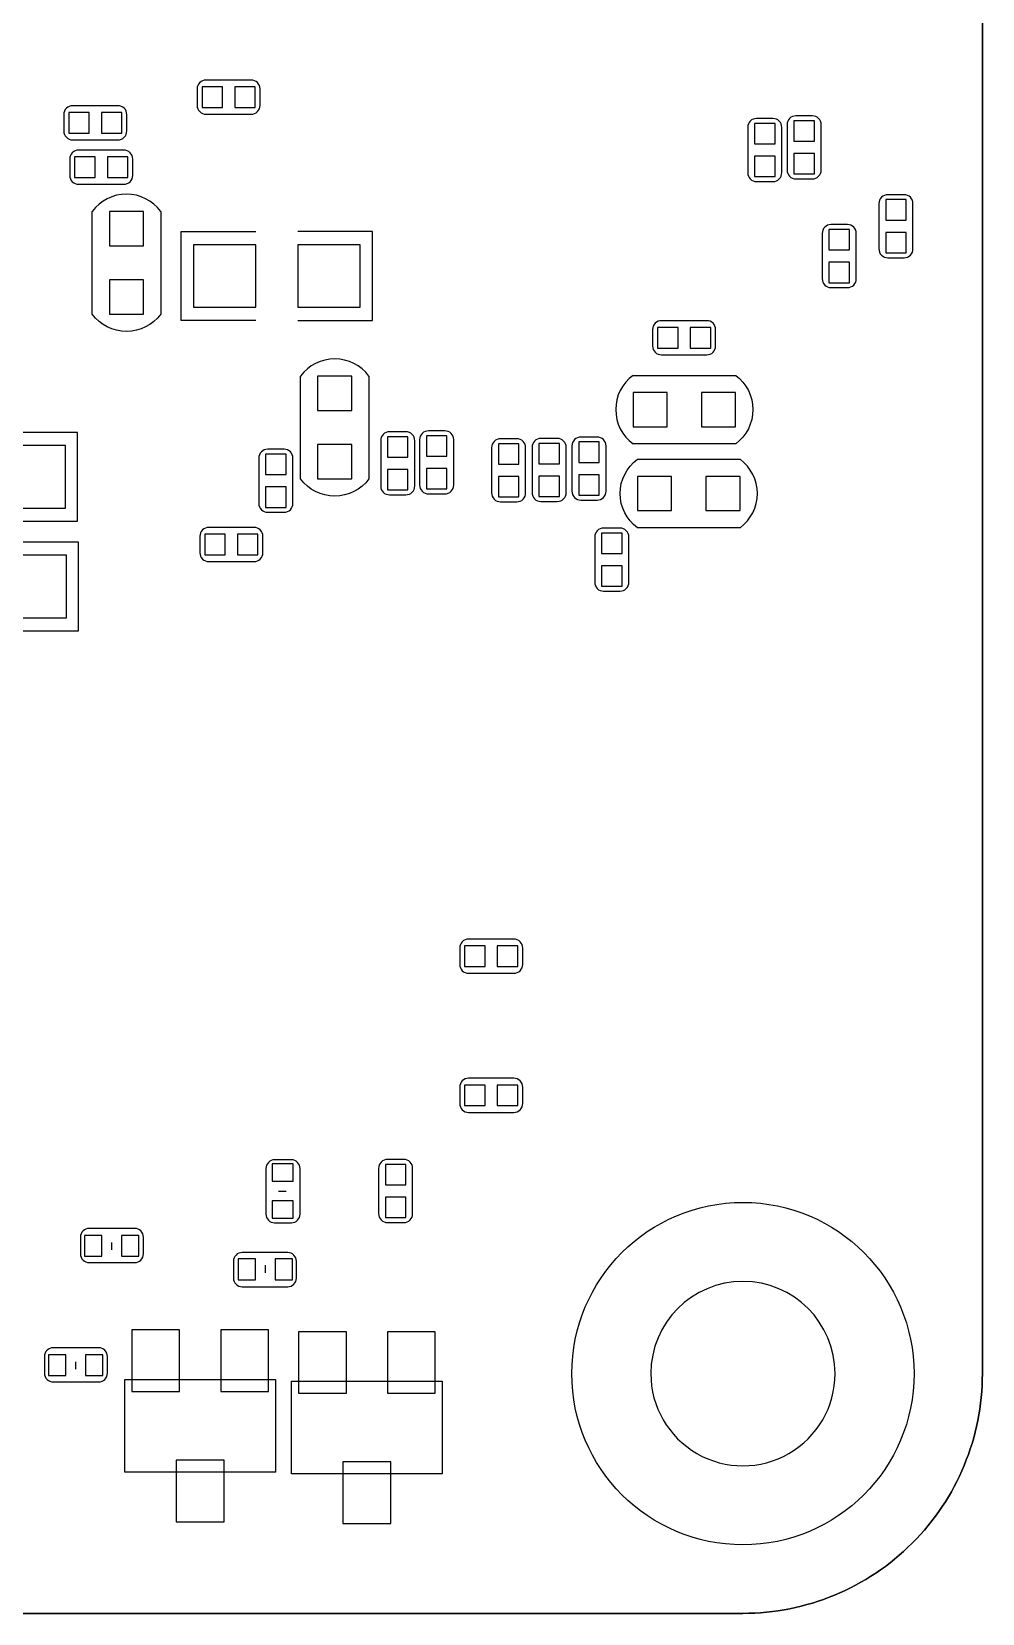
# Model space of a CAD drawing. Extents: x -3.5 to 51.5, y -3.5 to 36.5.
# Drawn here: x 37.61 to 51.5, y -3.5 to 19.6 of the extents above; entities that cross this region are included whole.
import ezdxf

# ---------------------------------------------------------------- set-up
doc = ezdxf.new("R2010")
doc.units = 0
for name, color, linetype in [('BG_OUTLINE', 1, 'CONTINUOUS'), ('PG_SILKSCREEN_BOTTOM', 7, 'CONTINUOUS'), ('PIN_BOTTOM', 52, 'CONTINUOUS')]:
    doc.layers.add(name, color=color, linetype=linetype)

msp = doc.modelspace()

# ---------------------------------------------------------------- linework, layer by layer
at = {"layer": 'BG_OUTLINE'}
msp.add_lwpolyline([(47.99965, 36.499038), (-0.000254, 36.499038, 0.414214), (-3.50012, 32.999172), (-3.50012, -0.000762, 0.414235), (-0.000254, -3.500882), (47.99965, -3.500882, 0.414255), (51.49977, -0.000762), (51.49977, 32.999172, 0.414233)], format="xyb", close=True, dxfattribs=at)
for points in [[(51.49977, 32.999172), (51.49977, -0.000762, -0.414255), (47.99965, -3.500882), (-0.000254, -3.500882, -0.414235), (-3.50012, -0.000762)], [(49.34712, 0, 0.99999), (46.65472, 0, 1.00001), (49.34712, 0)]]:
    msp.add_lwpolyline(points, format="xyb", dxfattribs=at)
at = {"layer": 'PG_SILKSCREEN_BOTTOM'}
for points in [[(40.816022, 18.889218), (40.155622, 18.889218, 0.42804), (40.026082, 18.759678)], [(40.945562, 18.520918), (40.945562, 18.759678, 0.42804), (40.816022, 18.889218)], [(38.868096, 18.515076), (38.207696, 18.515076, 0.42804), (38.078156, 18.385536)], [(38.997636, 18.385536, 0.42804), (38.868096, 18.515076)], [(40.026082, 18.520918, 0.42804), (40.155622, 18.391378)], [(40.155622, 18.391378), (40.816022, 18.391378, 0.42804), (40.945562, 18.520918)], [(38.078156, 18.385536), (38.078156, 18.146776, 0.42804), (38.207696, 18.017236)], [(48.439324, 18.327878), (48.200564, 18.327878, 0.42804), (48.071024, 18.198338)], [(48.568864, 17.537938), (48.568864, 18.198338, 0.42804), (48.439324, 18.327878)], [(48.77562, 18.36674, 0.42804), (48.64608, 18.2372)], [(49.14392, 17.5768), (49.14392, 18.2372, 0.42804), (49.01438, 18.36674)], [(38.207696, 18.017236), (38.868096, 18.017236, 0.42804), (38.997636, 18.146776)], [(48.071024, 18.198338), (48.071024, 17.537938, 0.42804), (48.200564, 17.408398)], [(48.64608, 18.2372), (48.64608, 17.5768, 0.42804), (48.77562, 17.44726)], [(38.954964, 17.86636), (38.294564, 17.86636, 0.42804), (38.165024, 17.73682)], [(39.084504, 17.73682, 0.42804), (38.954964, 17.86636)], [(38.165024, 17.73682), (38.165024, 17.49806, 0.42804), (38.294564, 17.36852)], [(48.77562, 17.44726), (49.01438, 17.44726, 0.42804), (49.14392, 17.5768)], [(38.294564, 17.36852), (38.954964, 17.36852, 0.42804), (39.084504, 17.49806)], [(48.439324, 17.408398, 0.42804), (48.568864, 17.537938)], [(39.492936, 16.971518, 0.504954), (38.493192, 16.971518)], [(50.117248, 17.214596, 0.42804), (49.987708, 17.085056)], [(50.485548, 16.424656), (50.485548, 17.085056, 0.42804), (50.356008, 17.214596)], [(49.987708, 17.085056), (49.987708, 16.424656, 0.42804), (50.117248, 16.295116)], [(49.288954, 16.779494, 0.42804), (49.159414, 16.649954)], [(49.159414, 16.649954), (49.159414, 15.989554, 0.42804), (49.288954, 15.860014)], [(49.657254, 15.989554), (49.657254, 16.649954, 0.42804), (49.527714, 16.779494)], [(50.117248, 16.295116), (50.356008, 16.295116, 0.42804), (50.485548, 16.424656)], [(49.288954, 15.860014), (49.527714, 15.860014, 0.42804), (49.657254, 15.989554)], [(39.492936, 15.471394, -0.503899), (38.493192, 15.471394)], [(47.471584, 15.37589), (46.811184, 15.37589, 0.42804), (46.681644, 15.24635)], [(46.681644, 15.24635), (46.681644, 15.00759, 0.42804), (46.811184, 14.87805)], [(47.601124, 15.24635, 0.42804), (47.471584, 15.37589)], [(42.53611, 14.566138, 0.504954), (41.536366, 14.566138)], [(46.811184, 14.87805), (47.471584, 14.87805, 0.42804), (47.601124, 15.00759)], [(46.394624, 14.57706, 0.504954), (46.394624, 13.577316)], [(47.894748, 14.57706, -0.503899), (47.894748, 13.577316)], [(43.076368, 13.753084), (42.837608, 13.753084, 0.42804), (42.708068, 13.623544)], [(43.205908, 12.963144), (43.205908, 13.623544, 0.42804), (43.076368, 13.753084)], [(43.645582, 13.767054), (43.406822, 13.767054, 0.42804), (43.277282, 13.637514)], [(43.277282, 13.637514), (43.277282, 12.977114, 0.42804), (43.406822, 12.847574)], [(43.775122, 12.977114), (43.775122, 13.637514, 0.42804), (43.645582, 13.767054)], [(44.696634, 13.65123), (44.457874, 13.65123, 0.42804), (44.328334, 13.52169)], [(44.826174, 12.86129), (44.826174, 13.52169, 0.42804), (44.696634, 13.65123)], [(45.2882, 13.655802), (45.04944, 13.655802, 0.42804), (44.9199, 13.526262)], [(45.41774, 12.865862), (45.41774, 13.526262, 0.42804), (45.2882, 13.655802)], [(45.871384, 13.675868), (45.632624, 13.675868, 0.42804), (45.503084, 13.546328)], [(46.000924, 12.885928), (46.000924, 13.546328, 0.42804), (45.871384, 13.675868)], [(41.295574, 13.498576), (41.056814, 13.498576, 0.42804), (40.927274, 13.369036)], [(41.425114, 12.708636), (41.425114, 13.369036, 0.42804), (41.295574, 13.498576)], [(42.708068, 13.623544), (42.708068, 12.963144, 0.42804), (42.837608, 12.833604)], [(44.328334, 13.52169), (44.328334, 12.86129, 0.42804), (44.457874, 12.73175)], [(44.9199, 13.526262), (44.9199, 12.865862, 0.42804), (45.04944, 12.736322)], [(45.503084, 13.546328), (45.503084, 12.885928, 0.42804), (45.632624, 12.756388)], [(40.927274, 13.369036), (40.927274, 12.708636, 0.42804), (41.056814, 12.579096)], [(46.458886, 12.35202, -0.503899), (46.458886, 13.351764)], [(47.95901, 12.35202, 0.504954), (47.95901, 13.351764)], [(42.53611, 13.066014, -0.503899), (41.536366, 13.066014)], [(43.076368, 12.833604, 0.42804), (43.205908, 12.963144)], [(43.645582, 12.847574, 0.42804), (43.775122, 12.977114)], [(41.295574, 12.579096, 0.42804), (41.425114, 12.708636)], [(44.696634, 12.73175, 0.42804), (44.826174, 12.86129)], [(45.2882, 12.736322, 0.42804), (45.41774, 12.865862)], [(45.871384, 12.756388, 0.42804), (46.000924, 12.885928)], [(40.856154, 12.356592), (40.195754, 12.356592, 0.42804), (40.066214, 12.227052)], [(40.985694, 12.227052, 0.42804), (40.856154, 12.356592)], [(45.96511, 12.346686, 0.42804), (45.83557, 12.217146)], [(46.33341, 11.556746), (46.33341, 12.217146, 0.42804), (46.20387, 12.346686)], [(40.066214, 12.227052), (40.066214, 11.988292, 0.42804), (40.195754, 11.858752)], [(45.83557, 12.217146), (45.83557, 11.556746, 0.42804), (45.96511, 11.427206)], [(40.195754, 11.858752), (40.856154, 11.858752, 0.42804), (40.985694, 11.988292)], [(45.96511, 11.427206), (46.20387, 11.427206, 0.42804), (46.33341, 11.556746)], [(44.6532, 6.34492), (43.9928, 6.34492, 0.42804), (43.86326, 6.21538)], [(44.78274, 6.21538, 0.42804), (44.6532, 6.34492)], [(43.86326, 6.21538), (43.86326, 5.97662, 0.42804), (43.9928, 5.84708)], [(43.9928, 5.84708), (44.6532, 5.84708, 0.42804), (44.78274, 5.97662)], [(44.6532, 4.31292), (43.9928, 4.31292, 0.42804), (43.86326, 4.18338)], [(43.86326, 4.18338), (43.86326, 3.94462, 0.42804), (43.9928, 3.81508)], [(44.78274, 4.18338, 0.42804), (44.6532, 4.31292)], [(43.9928, 3.81508), (44.6532, 3.81508, 0.42804), (44.78274, 3.94462)], [(41.40327, 3.122422), (41.157398, 3.122422, 0.414214), (41.030398, 2.995422)], [(41.53027, 2.329434), (41.53027, 2.995422, 0.414214), (41.40327, 3.122422)], [(43.04538, 3.12674), (42.80662, 3.12674, 0.42804), (42.67708, 2.9972)], [(43.17492, 2.3368), (43.17492, 2.9972, 0.42804), (43.04538, 3.12674)], [(41.030398, 2.995422), (41.030398, 2.329434, 0.414214), (41.157398, 2.202434)], [(42.67708, 2.9972), (42.67708, 2.3368, 0.42804), (42.80662, 2.20726)], [(41.40327, 2.202434, 0.414214), (41.53027, 2.329434)], [(43.04538, 2.20726, 0.42804), (43.17492, 2.3368)], [(39.114222, 2.121154), (38.448234, 2.121154, 0.414214), (38.321234, 1.994154)], [(39.241222, 1.994154, 0.414214), (39.114222, 2.121154)], [(38.321234, 1.994154), (38.321234, 1.748282, 0.414214), (38.448234, 1.621282)], [(38.448234, 1.621282), (39.114222, 1.621282, 0.414214), (39.241222, 1.748282)], [(41.349422, 1.768602), (40.683434, 1.768602, 0.414214), (40.556434, 1.641602)], [(41.476422, 1.39573), (41.476422, 1.641602, 0.414214), (41.349422, 1.768602)], [(40.556434, 1.39573, 0.414214), (40.683434, 1.26873)], [(40.683434, 1.26873), (41.349422, 1.26873, 0.414214), (41.476422, 1.39573)], [(38.587934, 0.378968), (37.921946, 0.378968, 0.414214), (37.794946, 0.251968)], [(37.794946, 0.251968), (37.794946, 0.006096, 0.414214), (37.921946, -0.120904)], [(38.714934, 0.251968, 0.414214), (38.587934, 0.378968)], [(37.921946, -0.120904), (38.587934, -0.120904, 0.414214), (38.714934, 0.006096)]]:
    msp.add_lwpolyline(points, format="xyb", dxfattribs=at)
for points in [[(40.026082, 18.759678), (40.026082, 18.520918)], [(38.997636, 18.146776), (38.997636, 18.385536)], [(49.01438, 18.36674), (48.77562, 18.36674)], [(39.084504, 17.49806), (39.084504, 17.73682)], [(48.200564, 17.408398), (48.439324, 17.408398)], [(50.356008, 17.214596), (50.117248, 17.214596)], [(38.493192, 15.471394), (38.493192, 16.971518)], [(39.492936, 16.971518), (39.492936, 15.471394)], [(40.885618, 15.38097), (39.793418, 15.38097), (39.793418, 16.67637), (40.885618, 16.67637)], [(41.495218, 15.38097), (42.587418, 15.38097), (42.587418, 16.67637), (41.495218, 16.67637)], [(49.527714, 16.779494), (49.288954, 16.779494)], [(47.601124, 15.00759), (47.601124, 15.24635)], [(41.536366, 13.066014), (41.536366, 14.566138)], [(42.53611, 14.566138), (42.53611, 13.066014)], [(46.394624, 14.57706), (47.894748, 14.57706)], [(37.186616, 12.448286), (38.278816, 12.44854), (38.278816, 13.74394), (37.186616, 13.744194)], [(47.894748, 13.577316), (46.394624, 13.577316)], [(46.458886, 13.351764), (47.95901, 13.351764)], [(42.837608, 12.833604), (43.076368, 12.833604)], [(43.406822, 12.847574), (43.645582, 12.847574)], [(44.457874, 12.73175), (44.696634, 12.73175)], [(45.04944, 12.736322), (45.2882, 12.736322)], [(45.632624, 12.756388), (45.871384, 12.756388)], [(41.056814, 12.579096), (41.295574, 12.579096)], [(46.20387, 12.346686), (45.96511, 12.346686)], [(47.95901, 12.35202), (46.458886, 12.35202)], [(37.20211, 10.847578), (38.29431, 10.847578), (38.29431, 12.142978), (37.20211, 12.142978)], [(40.985694, 11.988292), (40.985694, 12.227052)], [(44.78274, 5.97662), (44.78274, 6.21538)], [(44.78274, 3.94462), (44.78274, 4.18338)], [(41.21658, 2.66446), (41.3258, 2.66446)], [(41.157398, 2.202434), (41.40327, 2.202434)], [(42.80662, 2.20726), (43.04538, 2.20726)], [(38.779196, 1.807464), (38.779196, 1.916684)], [(39.241222, 1.748282), (39.241222, 1.994154)], [(40.556434, 1.641602), (40.556434, 1.39573)], [(41.01846, 1.58242), (41.01846, 1.4732)], [(38.714934, 0.006096), (38.714934, 0.251968)], [(38.252908, 0.065278), (38.252908, 0.174498)], [(38.969696, -1.436878), (38.969696, -0.087122)], [(38.969696, -0.087122), (41.169844, -0.087122)], [(41.169844, -0.087122), (41.169844, -1.436878)], [(41.40581, -1.462278), (41.40581, -0.112522)], [(41.40581, -0.112522), (43.605958, -0.112522)], [(43.605958, -0.112522), (43.605958, -1.462278)], [(41.169844, -1.436878), (38.969696, -1.436878)], [(43.605958, -1.462278), (41.40581, -1.462278)]]:
    msp.add_lwpolyline(points, dxfattribs=at)
at = {"layer": 'PIN_BOTTOM'}
for points in [[(40.097202, 18.790158), (40.097202, 18.490438), (40.396922, 18.490438), (40.396922, 18.790158)], [(40.574722, 18.790158), (40.574722, 18.490438), (40.874442, 18.490438), (40.874442, 18.790158)], [(38.448996, 18.116296), (38.448996, 18.416016), (38.149276, 18.416016), (38.149276, 18.116296)], [(38.926516, 18.116296), (38.926516, 18.416016), (38.626796, 18.416016), (38.626796, 18.116296)], [(48.170084, 17.957038), (48.469804, 17.957038), (48.469804, 18.256758), (48.170084, 18.256758)], [(49.04486, 18.29562), (48.74514, 18.29562), (48.74514, 17.9959), (49.04486, 17.9959)], [(49.04486, 17.8181), (48.74514, 17.8181), (48.74514, 17.51838), (49.04486, 17.51838)], [(38.535864, 17.46758), (38.535864, 17.7673), (38.236144, 17.7673), (38.236144, 17.46758)], [(39.013384, 17.46758), (39.013384, 17.7673), (38.713664, 17.7673), (38.713664, 17.46758)], [(48.170084, 17.479518), (48.469804, 17.479518), (48.469804, 17.779238), (48.170084, 17.779238)], [(50.386488, 17.143476), (50.086768, 17.143476), (50.086768, 16.843756), (50.386488, 16.843756)], [(38.743128, 16.471392), (39.243, 16.471392), (39.243, 16.971264), (38.743128, 16.971264)], [(49.558194, 16.708374), (49.258474, 16.708374), (49.258474, 16.408654), (49.558194, 16.408654)], [(50.386488, 16.665956), (50.086768, 16.665956), (50.086768, 16.366236), (50.386488, 16.366236)], [(40.885618, 16.48587), (39.971218, 16.48587), (39.971218, 15.57147), (40.885618, 15.57147)], [(42.409618, 16.48587), (41.495218, 16.48587), (41.495218, 15.57147), (42.409618, 15.57147)], [(49.558194, 16.230854), (49.258474, 16.230854), (49.258474, 15.931134), (49.558194, 15.931134)], [(38.743128, 15.471648), (39.243, 15.471648), (39.243, 15.97152), (38.743128, 15.97152)], [(47.052484, 14.97711), (47.052484, 15.27683), (46.752764, 15.27683), (46.752764, 14.97711)], [(47.530004, 14.97711), (47.530004, 15.27683), (47.230284, 15.27683), (47.230284, 14.97711)], [(41.786302, 14.066012), (42.286174, 14.066012), (42.286174, 14.565884), (41.786302, 14.565884)], [(46.89475, 13.827252), (46.89475, 14.327124), (46.394878, 14.327124), (46.394878, 13.827252)], [(47.894494, 13.827252), (47.894494, 14.327124), (47.394622, 14.327124), (47.394622, 13.827252)], [(42.807128, 13.382244), (43.106848, 13.382244), (43.106848, 13.681964), (42.807128, 13.681964)], [(43.376342, 13.396214), (43.676062, 13.396214), (43.676062, 13.695934), (43.376342, 13.695934)], [(38.101016, 13.55344), (37.186616, 13.55344), (37.186616, 12.63904), (38.101016, 12.63904)], [(41.026334, 13.127736), (41.326054, 13.127736), (41.326054, 13.427456), (41.026334, 13.427456)], [(41.786302, 13.066268), (42.286174, 13.066268), (42.286174, 13.56614), (41.786302, 13.56614)], [(44.427394, 13.28039), (44.727114, 13.28039), (44.727114, 13.58011), (44.427394, 13.58011)], [(45.01896, 13.284962), (45.31868, 13.284962), (45.31868, 13.584682), (45.01896, 13.584682)], [(45.602144, 13.305028), (45.901864, 13.305028), (45.901864, 13.604748), (45.602144, 13.604748)], [(42.807128, 12.904724), (43.106848, 12.904724), (43.106848, 13.204444), (42.807128, 13.204444)], [(43.376342, 12.918694), (43.676062, 12.918694), (43.676062, 13.218414), (43.376342, 13.218414)], [(41.026334, 12.650216), (41.326054, 12.650216), (41.326054, 12.949936), (41.026334, 12.949936)], [(44.427394, 12.80287), (44.727114, 12.80287), (44.727114, 13.10259), (44.427394, 13.10259)], [(45.01896, 12.807442), (45.31868, 12.807442), (45.31868, 13.107162), (45.01896, 13.107162)], [(45.602144, 12.827508), (45.901864, 12.827508), (45.901864, 13.127228), (45.602144, 13.127228)], [(46.45914, 13.101828), (46.45914, 12.601956), (46.959012, 12.601956), (46.959012, 13.101828)], [(47.458884, 13.101828), (47.458884, 12.601956), (47.958756, 12.601956), (47.958756, 13.101828)], [(40.437054, 11.957812), (40.437054, 12.257532), (40.137334, 12.257532), (40.137334, 11.957812)], [(40.914574, 11.957812), (40.914574, 12.257532), (40.614854, 12.257532), (40.614854, 11.957812)], [(46.23435, 12.275566), (45.93463, 12.275566), (45.93463, 11.975846), (46.23435, 11.975846)], [(38.11651, 11.952478), (37.20211, 11.952478), (37.20211, 11.038078), (38.11651, 11.038078)], [(46.23435, 11.798046), (45.93463, 11.798046), (45.93463, 11.498326), (46.23435, 11.498326)], [(44.2341, 5.94614), (44.2341, 6.24586), (43.93438, 6.24586), (43.93438, 5.94614)], [(44.71162, 5.94614), (44.71162, 6.24586), (44.4119, 6.24586), (44.4119, 5.94614)], [(44.2341, 3.91414), (44.2341, 4.21386), (43.93438, 4.21386), (43.93438, 3.91414)], [(44.71162, 3.91414), (44.71162, 4.21386), (44.4119, 4.21386), (44.4119, 3.91414)], [(41.1226, 2.810002), (41.4274, 2.810002), (41.4274, 3.064002), (41.1226, 3.064002)], [(42.77614, 2.7559), (43.07586, 2.7559), (43.07586, 3.05562), (42.77614, 3.05562)], [(42.77614, 2.27838), (43.07586, 2.27838), (43.07586, 2.5781), (42.77614, 2.5781)], [(41.1226, 2.269998), (41.4274, 2.269998), (41.4274, 2.523998), (41.1226, 2.523998)], [(38.633654, 1.713484), (38.633654, 2.018284), (38.379654, 2.018284), (38.379654, 1.713484)], [(39.173658, 1.713484), (39.173658, 2.018284), (38.919658, 2.018284), (38.919658, 1.713484)], [(40.623998, 1.6764), (40.623998, 1.3716), (40.877998, 1.3716), (40.877998, 1.6764)], [(41.164002, 1.6764), (41.164002, 1.3716), (41.418002, 1.3716), (41.418002, 1.6764)], [(39.069772, 0.637921), (39.069772, -0.262001), (39.769796, -0.262001), (39.769796, 0.637921)], [(40.369744, 0.637921), (40.369744, -0.262001), (41.069768, -0.262001), (41.069768, 0.637921)], [(41.505886, 0.612521), (41.505886, -0.287401), (42.20591, -0.287401), (42.20591, 0.612521)], [(42.805858, 0.612521), (42.805858, -0.287401), (43.505882, -0.287401), (43.505882, 0.612521)], [(38.107366, -0.028702), (38.107366, 0.276098), (37.853366, 0.276098), (37.853366, -0.028702)], [(38.64737, -0.028702), (38.64737, 0.276098), (38.39337, 0.276098), (38.39337, -0.028702)], [(39.719758, -1.261999), (39.719758, -2.161921), (40.419782, -2.161921), (40.419782, -1.261999)], [(42.155872, -1.287399), (42.155872, -2.187321), (42.855896, -2.187321), (42.855896, -1.287399)]]:
    msp.add_lwpolyline(points, close=True, dxfattribs=at)
msp.add_circle((48.00092, 0), 2.499995, dxfattribs=at)

doc.saveas('drawing.dxf')
